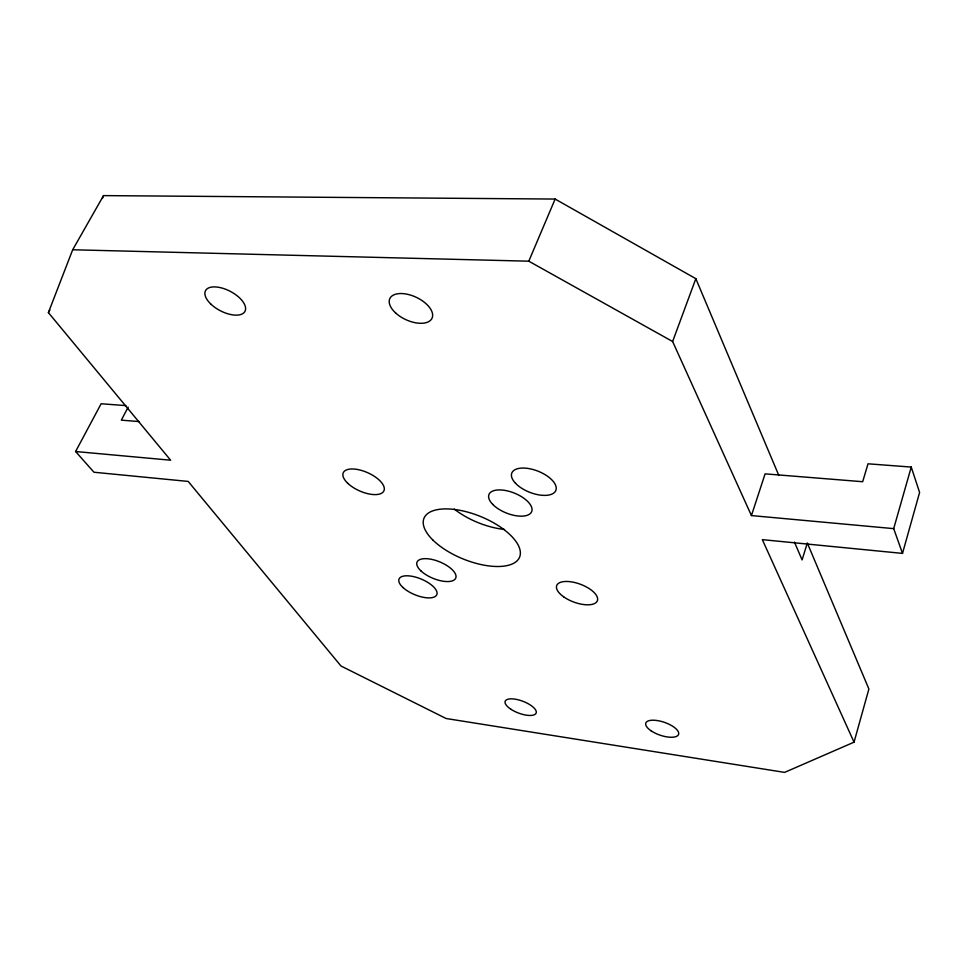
<?xml version="1.0" encoding="UTF-8"?>
<svg xmlns="http://www.w3.org/2000/svg" width="968" height="968" viewBox="0 0 968 968"><rect width="100%" height="100%" fill="white"/><g stroke="black" fill="none" stroke-linecap="round" stroke-linejoin="round"><path stroke-width="1.45" d="M125.937 405.616L101.132 403.753L75.601 451.524L93.969 472.239L188.179 481.423L341.002 666.008L446.115 718.51L784.612 772.391L854.042 742.166L868.889 689.01L807.312 543L802.085 559.915L794.45 542.092M902.503 553.394L919.6 492.446L911.239 467.072L868.018 463.805L862.682 481.713L765.095 473.86L751.434 515.569L893.694 528.637L902.503 553.394L762.336 539.648L854.042 742.166M893.694 528.637L911.239 467.072M751.434 515.569L672.627 341.522L695.835 278.675L555.136 199.057L103.528 195.609L72.685 249.768L48.4 312.603L170.61 460.199L75.601 451.524M102.427 198.379L103.528 195.609M72.685 249.768L528.794 261.191L555.136 199.057M128.175 407.129L121.327 420.16L139.138 421.576M48.4 312.603L49.864 310.014M528.794 261.191L672.627 341.522M695.835 278.675L778.865 475.542M504.509 529.448A51.05 23.668 22.1 0 1 454.27 509.083M347.778 483.322A22.252 9.97 23.9 0 0 383.11 492.059A22.252 9.97 23.9 0 0 359.866 470A22.252 9.97 23.9 0 0 347.778 483.322M492.748 504.413A23.002 10.733 21.8 0 0 530.186 513.657A23.002 10.733 21.8 0 0 508.055 491.054A23.002 10.733 21.8 0 0 492.748 504.413M510.789 709.169A16.565 6.28 20.8 0 0 536.115 713.126A16.565 6.28 20.8 0 0 515.085 699.162A16.565 6.28 20.8 0 0 510.789 709.169M515.545 483.31A23.668 11.35 21.5 0 0 554.192 492.7A23.668 11.35 21.5 0 0 531.747 469.178A23.668 11.35 21.5 0 0 515.545 483.31M210.625 303.855A22.264 10.89 27.6 0 0 244.831 311.599A22.264 10.89 27.6 0 0 220.281 287.617A22.264 10.89 27.6 0 0 210.625 303.855M650.907 730.683A17.339 6.764 19 0 0 678.302 734.966A17.339 6.764 19 0 0 657.345 720.567A17.339 6.764 19 0 0 650.907 730.683M395.634 312.966A23.28 12.33 25 0 0 431.958 318.399A23.28 12.33 25 0 0 405.217 293.873A23.28 12.33 25 0 0 395.634 312.966M563.582 596.772A21.695 9.498 20.4 0 0 597.28 600.946A21.695 9.498 20.4 0 0 570.273 581.707A21.695 9.498 20.4 0 0 563.582 596.772M402.966 587.503A20.437 8.458 22.5 0 0 435.757 596.094A20.437 8.458 22.5 0 0 415.03 576.964A20.437 8.458 22.5 0 0 402.966 587.503M420.923 570.89A20.945 8.893 22.4 0 0 454.633 579.614A20.945 8.893 22.4 0 0 433.603 559.819A20.945 8.893 22.4 0 0 420.923 570.89M432.66 539.817A51.606 22.954 22.1 0 0 516.283 561.537A51.606 22.954 22.1 0 0 466.431 511.782A51.606 22.954 22.1 0 0 432.66 539.817"/></g></svg>
